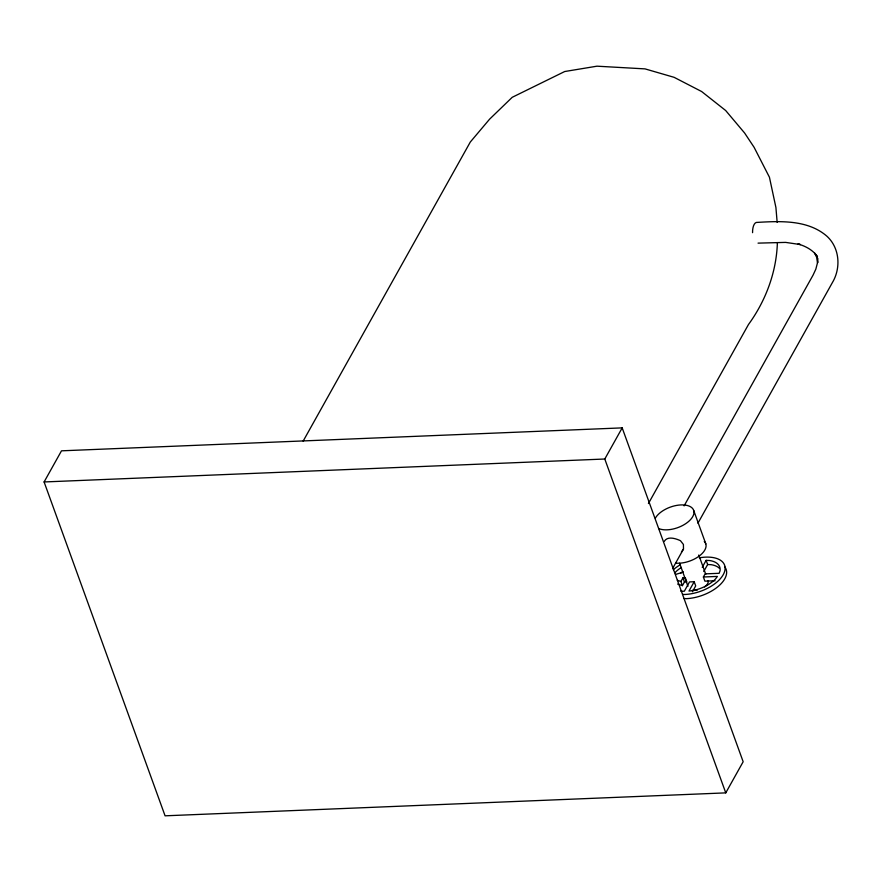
<?xml version="1.0" encoding="UTF-8"?>
<svg xmlns="http://www.w3.org/2000/svg" width="882" height="882" viewBox="0 0 882 882"><rect width="100%" height="100%" fill="white"/><g stroke="black" fill="none" stroke-linecap="round" stroke-linejoin="round"><path stroke-width="1.32" d="M777.384 242.561C776.513 272.053 765.741 300.817 748.487 324.499L648.424 503.545M44.1 481.958L61.497 450.823L622.185 427.88L743.162 761.739L725.765 792.874L165.077 815.817L44.1 481.958L604.787 459.015L622.185 427.88M303.143 441.132L470.315 142.013L489.609 119.158L512.233 97.296L564.689 71.53L596.971 66.183L645.029 68.884L674.124 77.329L701.631 91.53L725.666 110.515L744.595 132.995L754.088 147.283L769.435 177.227L775.917 207.524L777.163 222.407M684.101 505.882L813.072 275.107L815.828 269.164L817.305 263.531L817.581 258.15L817.757 262.693L816.831 257.731L814.725 253.189L817.515 256.805C813.072 250.025 805.564 246.155 797.967 243.939L800.36 244.535M672.845 568.074L683.484 549.045L683.418 544.47L680.452 540.699C675.766 538.538 667.52 535.782 664.267 541.361M697.927 523.191L832.476 282.438C841.097 267.908 839.708 247.897 826.919 236.222C807.692 219.53 780.041 221.073 756.293 222.451A10.419 4.597 87.7 0 0 752.567 232.672M682.414 585.637L680.904 581.47L682.944 577.831L685.314 577.732L686.824 581.899L684.454 581.999L682.414 585.637L677.608 584.06M680.772 591.083L684.3 591.26L689.515 581.922L694.189 581.734L688.974 591.072L692.866 590.598A26.052 13.638 -19.9 0 0 715.534 578.912L717.408 576.42L703.384 576.993L704.894 581.161L715.093 580.753M702.226 567.358L706.14 560.346L709.668 560.522A26.052 13.638 -19.9 0 1 720.032 570.852L719.139 573.3L705.126 573.873L703.384 576.993M692.436 591.745L695.7 585.902L694.189 581.734M703.737 571.525L707.651 564.524L706.14 560.346M681.455 552L683.484 549.045M675.524 574.447L682.988 572.197M758.046 243.134L785.653 242.396L800.305 244.557M707.651 564.524L711.179 564.689A26.052 13.638 -19.9 0 1 719.403 568.295M682.558 594.38L684.774 594.49A31.256 16.372 -19.9 0 0 724.221 572.627A31.256 16.372 -19.9 0 0 699.338 557.821M684.068 598.547L686.295 598.658A31.256 16.372 -19.9 0 0 717.959 586.64A31.256 16.372 -19.9 0 0 724.684 566.795M677.299 580.279L680.904 581.47M693.715 510.491L705.809 543.874M698.764 555.021L705.754 574.281M679.57 563.201L687.949 586.309M682.944 577.831L684.454 581.999M604.787 459.015L725.765 792.874M674.906 572.705A26.052 13.638 -19.9 0 1 681.433 567.435M673.308 569.717A31.256 16.372 -19.9 0 1 680.463 564.667M680.849 573.024A26.052 13.638 -19.9 0 1 682.944 571.602M708.081 580.709A10.419 5.457 -19.9 0 1 704.597 586.938M697.298 590.069A10.419 5.457 -19.9 0 1 692.458 590.267M655.359 518.142A20.837 10.915 -19.9 0 1 684.145 504.978A20.837 10.915 -19.9 0 1 689.228 520.92A20.837 10.915 -19.9 0 1 658.678 528.55M704.277 541.416A20.837 10.915 -19.9 0 1 699.349 555.958A20.837 10.915 -19.9 0 1 675.667 563.124"/></g></svg>
